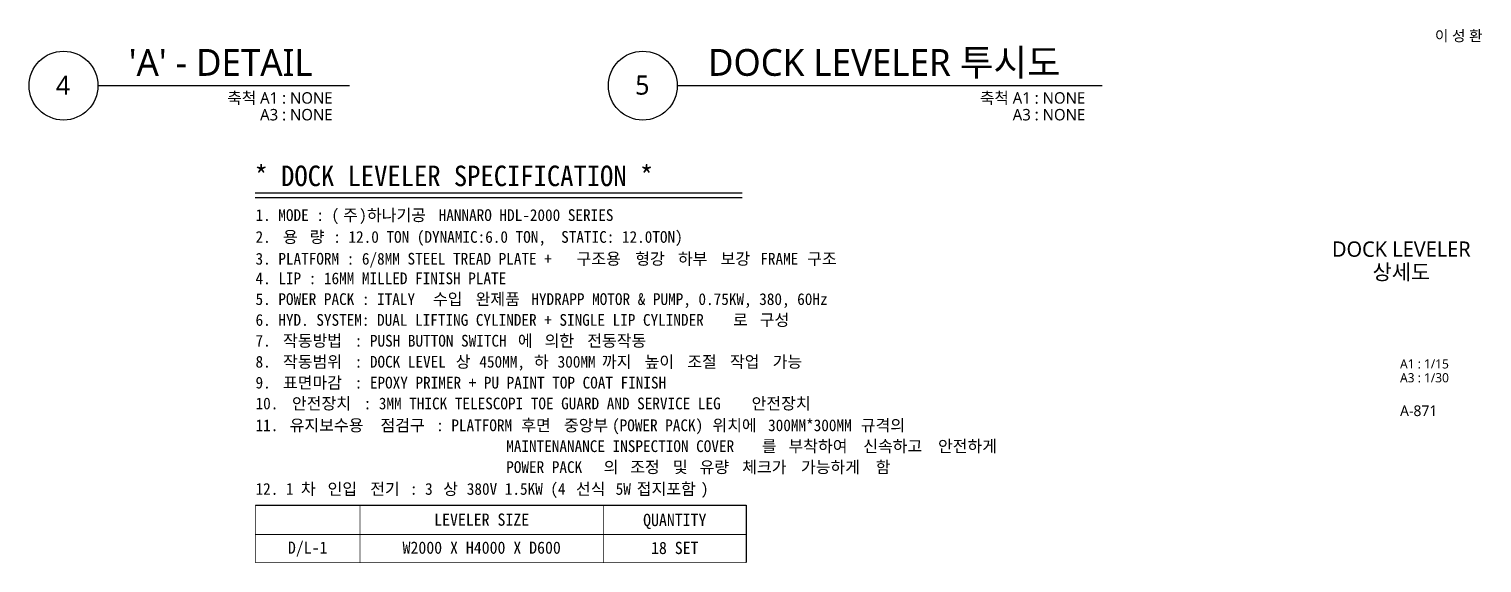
# Model space of a CAD drawing. Header units: millimetres. Extents: x 1089 to 24842, y 175806 to 183667.
# Drawn here: x 5120 to 12242, y 175806 to 178423 of the extents above; entities that cross this region are included whole.
import ezdxf
from ezdxf.enums import TextEntityAlignment as Align

# ---------------------------------------------------------------- set-up
doc = ezdxf.new("R2010")
doc.units = ezdxf.units.MM
doc.header["$MEASUREMENT"] = 0
for name, color, linetype in [('(주)하나기공-TEXT', 3, 'CONTINUOUS'), ('2', 3, 'CONTINUOUS'), ('7', 7, 'CONTINUOUS')]:
    doc.layers.add(name, color=color, linetype=linetype)
for name, color, linetype, lineweight in [('A-BORD-TEXT', 3, 'CONTINUOUS', 25), ('A-XXXX-SYMB', 7, 'CONTINUOUS', 25), ('A-XXXX-TXT1', 3, 'CONTINUOUS', 25)]:
    doc.layers.add(name, color=color, linetype=linetype, lineweight=lineweight)
doc.styles.add('돋움체', font='')
doc.styles.add('맑은 고딕', font='malgun.ttf')
doc.styles.add('맑은고딕', font='malgun.ttf')
doc.styles.get('돋움체').set_extended_font_data('DotumChe')

msp = doc.modelspace()

# ---------------------------------------------------------------- linework, layer by layer
at = {"layer": '2', "color": 3, "linetype": 'ByBlock'}
for p, q in [((6227.4, 177620.9), (8615.4, 177620.9)), ((6227.4, 177597.8), (8615.4, 177597.8))]:
    msp.add_line(p, q, dxfattribs=at)
at = {"layer": '7', "color": 0}
for p, q in [((6229.4, 176088.8), (8634.8, 176088.8)), ((8634.8, 176088.8), (8634.8, 175808.1))]:
    msp.add_line(p, q, dxfattribs=at)
at = {"layer": '7', "color": 0, "const_width": 3.75}
for points in [[(6229.4, 176088.8), (6229.4, 175808.1)], [(8634.8, 176088.8), (6229.4, 176088.8)], [(6741.8, 176088.8), (6741.8, 175808.1)], [(7935.2, 176088.8), (7935.2, 175808.1)], [(8634.8, 176088.8), (8634.8, 175808.1)], [(6229.4, 175945.5), (8634.8, 175945.5)], [(6229.4, 175808.1), (8634.8, 175808.1)]]:
    msp.add_lwpolyline(points, dxfattribs=at)
at = {"layer": 'A-XXXX-SYMB'}
for p, q in [((5457.3, 178146.1), (6690.7, 178146.1)), ((8297, 178146.1), (10380, 178146.1))]:
    msp.add_line(p, q, dxfattribs=at)
for centre in [(5288.5, 178146.1), (8128.2, 178146.1)]:
    msp.add_circle(centre, 168.8, dxfattribs=at)

# ---------------------------------------------------------------- texts
at = {"layer": '(주)하나기공-TEXT', "color": 2, "style": '돋움체'}
msp.add_text('* DOCK LEVELER SPECIFICATION *', height=100.8, dxfattribs=at).set_placement((6225.1, 177653.2))
at = {"layer": '(주)하나기공-TEXT', "color": 0, "style": '돋움체'}
for s, height, p in [('1. MODE : (', 57.62, (6230, 177482.5)), ('주', 57.6, (6659.3, 177482.5)), (')', 57.6, (6737.8, 177482.5)), ('하나기공', 57.62, (6776.3, 177482.5)), (' HANNARO HDL-2000 SERIES', 57.62, (7090.5, 177482.5)), ('2. ', 57.62, (6230, 177375.5)), ('용', 57.6, (6364.5, 177375.5)), ('량', 57.6, (6495.2, 177375.5)), (' : 12.0 TON (DYNAMIC:6.0 TON,  STATIC: 12.0TON)', 57.62, (6573.8, 177375.5)), ('3. PLATFORM : 6/8MM STEEL TREAD PLATE + ', 57.62, (6230, 177268.5)), ('구조용', 57.62, (7803.5, 177268.5)), ('형강', 57.62, (8091.3, 177268.5)), ('하부', 57.62, (8300.6, 177268.5)), ('보강', 57.62, (8509.9, 177268.5)), (' FRAME ', 57.62, (8667, 177268.5)), ('구조', 57.62, (8934.4, 177268.5)), ('4. LIP : 16MM MILLED FINISH PLATE', 57.62, (6230, 177172.5)), ('5. POWER PACK : ITALY ', 57.62, (6230, 177070.7)), ('수입', 57.62, (7099.6, 177070.7)), ('완제품', 57.62, (7308.9, 177070.7)), (' HYDRAPP MOTOR & PUMP, 0.75KW, 380, 60Hz', 57.62, (7544.6, 177070.7)), ('6. HYD. SYSTEM: DUAL LIFTING CYLINDER + SINGLE LIP CYLINDER ', 57.62, (6230, 176968.7)), ('로', 57.6, (8570.6, 176968.7)), ('구성', 57.62, (8701.3, 176968.7)), ('7. ', 57.62, (6230, 176866.6)), ('작동방법', 57.62, (6364.5, 176866.6)), (' : PUSH BUTTON SWITCH', 57.62, (6678.8, 176866.6)), ('에', 57.6, (7516, 176866.6)), ('의한', 57.62, (7646.7, 176866.6)), ('전동작동', 57.62, (7856, 176866.6)), ('8. ', 57.62, (6230, 176763.6)), ('작동범위', 57.62, (6364.5, 176763.6)), (' : DOCK LEVEL ', 57.62, (6678.8, 176763.6)), ('상', 57.6, (7211.2, 176763.6)), (' 450MM, ', 57.62, (7289.8, 176763.6)), ('하', 57.6, (7594.9, 176763.6)), (' 300MM', 57.62, (7673.5, 176763.6)), ('까지', 57.62, (7927.8, 176763.6)), ('높이', 57.62, (8137.1, 176763.6)), ('조절', 57.62, (8346.3, 176763.6)), ('작업', 57.62, (8555.6, 176763.6)), ('가능', 57.62, (8764.8, 176763.6)), ('9. ', 57.62, (6230, 176661.2)), ('표면마감', 57.62, (6364.5, 176661.2)), (' : EPOXY PRIMER + PU PAINT TOP COAT FINISH', 57.62, (6678.8, 176661.2)), ('안전장치', 57.62, (6408.4, 176559.2)), ('안전장치', 57.62, (8661.6, 176559.2)), ('10. ', 57.62, (6230, 176559.2)), (' : 3MM THICK TELESCOPI TOE GUARD AND SERVICE LEG ', 57.62, (6722.7, 176559.2)), ('11. ', 57.62, (6230, 176452.2)), ('유지보수용', 57.62, (6397.4, 176452.2)), ('점검구', 57.62, (6842.4, 176452.2)), (' : PLATFORM ', 57.62, (7078.1, 176452.2)), ('후면', 57.62, (7532.6, 176452.2)), ('중앙부', 57.62, (7741.9, 176452.2)), ('(POWER PACK) ', 57.62, (7977.5, 176452.2)), ('위치에', 57.62, (8469.5, 176452.2)), (' 300MM*300MM ', 57.62, (8705.2, 176452.2)), ('규격의', 57.62, (9196.6, 176452.2)), ('를', 57.6, (8711.8, 176349.9)), ('부착하여', 57.62, (8842.5, 176349.9)), ('신속하고', 57.62, (9208.9, 176349.9)), ('안전하게', 57.62, (9575.3, 176349.9)), ('                                 MAINTENANANCE INSPECTION COVER', 57.62, (6230, 176349.9)), ('                                 POWER PACK', 57.62, (6230, 176247.3)), ('의', 57.6, (7935.9, 176247.3)), ('조정', 57.62, (8066.6, 176247.3)), ('및', 57.6, (8275.9, 176247.3)), ('유량', 57.62, (8406.6, 176247.3)), ('체크가', 57.62, (8615.8, 176247.3)), ('가능하게', 57.62, (8903.7, 176247.3)), ('함', 57.6, (9270.1, 176247.3)), ('12. 1', 57.62, (6230, 176140.3)), ('차', 57.6, (6452.3, 176140.3)), ('인입', 57.62, (6583, 176140.3)), ('전기', 57.62, (6792.3, 176140.3)), (' : 3', 57.62, (6949.4, 176140.3)), ('상', 57.6, (7149.7, 176140.3)), (' 380V 1.5KW (4', 57.62, (7228.3, 176140.3)), ('선식', 57.62, (7801, 176140.3)), (' 5W ', 57.62, (7958.1, 176140.3)), ('접지포함', 57.62, (8098.6, 176140.3)), (')', 57.6, (8412.9, 176140.3))]:
    msp.add_text(s, height=height, dxfattribs=at).set_placement(p)
for s, height, p in [('LEVELER SIZE', 60.021, (7338.5, 176018.6)), ('QUANTITY', 60.02, (8285, 176017.1)), ('D/L-1', 60.02, (6485.6, 175881.3)), ('W2000 X H4000 X D600', 60.021, (7338.5, 175881.3)), ('18 SET', 60.02, (8285, 175879.8))]:
    msp.add_text(s, height=height, dxfattribs=at).set_placement(p, align=Align.MIDDLE_CENTER)
at = {"layer": 'A-BORD-TEXT', "style": '맑은고딕'}
msp.add_text('이 성 환', height=52.5, dxfattribs=at).set_placement((12244.3, 178363.8), align=Align.RIGHT)
for s, p in [('DOCK LEVELER', (11846.6, 177344.6)), ('상세도', (11846.6, 177232.1))]:
    msp.add_text(s, height=75, dxfattribs=at).set_placement(p, align=Align.MIDDLE_CENTER)
for s, height, p in [('A1 : 1/15', 45, (11840.2, 176759.5)), ('A3 : 1/30', 45, (11840.2, 176691.5)), ('A-871', 52.5, (11840.2, 176526))]:
    msp.add_text(s, height=height, dxfattribs=at).set_placement(p)
at = {"layer": 'A-XXXX-TXT1', "style": '맑은 고딕'}
for s, p in [('DOCK LEVELER 투시도', (8448, 178154.6)), ("'A' - DETAIL", (5608.3, 178154.6))]:
    msp.add_text(s, height=131.25, dxfattribs=at).set_placement(p, align=Align.BOTTOM_LEFT)
for s, p in [('4', (5286.3, 178148.1)), ('5', (8126.1, 178148.1))]:
    msp.add_text(s, height=93.8, dxfattribs=at).set_placement(p, align=Align.MIDDLE)
for s, p in [('축척 A1 : NONE', (6607.9, 178113.8)), ('축척 A1 : NONE', (10297.2, 178113.8)), ('A3 : NONE', (6607.9, 178031.7)), ('A3 : NONE', (10297.2, 178031.7))]:
    msp.add_text(s, height=56.25, dxfattribs=at).set_placement(p, align=Align.TOP_RIGHT)

doc.saveas('drawing.dxf')
